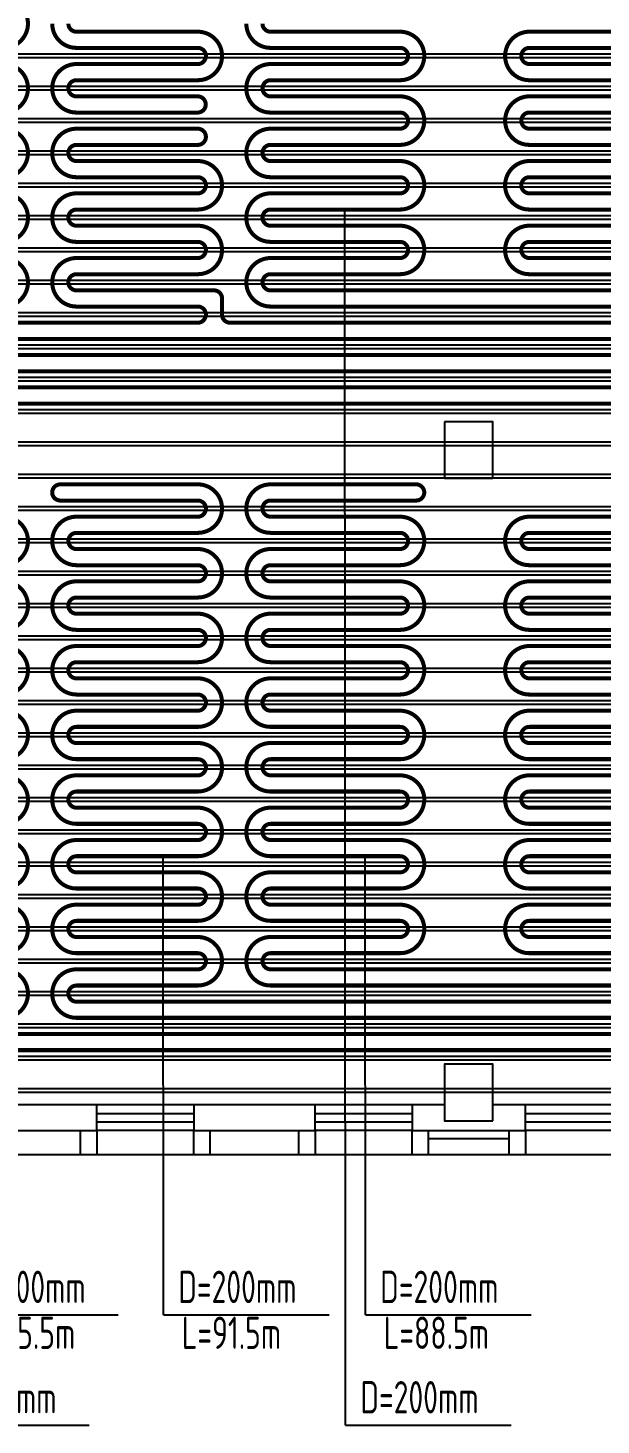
# Model space of a CAD drawing. Extents: x 2430460 to 2514560, y -608375 to -364775.
# Drawn here: x 2486032 to 2493118, y -464606 to -447322 of the extents above; entities that cross this region are included whole.
import ezdxf

# ---------------------------------------------------------------- set-up
doc = ezdxf.new("R2010")
doc.units = 0
doc.header["$LTSCALE"] = 1000
doc.header["$MEASUREMENT"] = 0
for name, color, linetype in [('COLUMN', 9, 'Continuous'), ('PIPE-地暖供', 4, 'Continuous'), ('WALL', 9, 'Continuous'), ('WINDOW', 4, 'Continuous'), ('木龙骨', 23, 'Continuous')]:
    doc.layers.add(name, color=color, linetype=linetype)
doc.styles.add('26#标准$0$TSSD_REIN', font='Tssdeng.shx', dxfattribs={"width": 0.7, "bigfont": 'tssdchn.shx'})

# ---------------------------------------------------------------- blocks, each defined once
blk = doc.blocks.new('_FZHK')
blk.add_lwpolyline([(-0.5, -0.5), (0.5, -0.5), (0.5, 0.5), (-0.5, 0.5)], close=True)
blk = doc.blocks.new('$WINLIB2D$00000001')
at = {"color": 0}
for points in [[(-0.5, 0.5), (-0.5, -0.5)], [(-0.5, 0.5), (0.5, 0.5)], [(0.5, -0.5), (0.5, 0.5)], [(0.5, 0.167), (-0.5, 0.167)], [(0.5, -0.167), (-0.5, -0.167)], [(-0.5, -0.5), (0.5, -0.5)]]:
    blk.add_lwpolyline(points, dxfattribs=at)
blk = doc.blocks.new('A$C5D18424C')
for points in [[(3100, 2940), (3100, 2640), (2900, 2640), (2900, 2940)], [(4500, 2940), (4500, 2640), (4300, 2640), (4300, 2940)], [(5800, 2940), (5800, 2640), (5600, 2640), (5600, 2940)], [(7200, 2940), (7200, 2640), (7000, 2640), (7000, 2940)], [(8400, 2940), (8400, 2640), (8200, 2640), (8200, 2940)], [(8200, 2840), (7200, 2840)], [(15920, 2640), (320, 2640)]]:
    blk.add_lwpolyline(points)
at = {"layer": 'WALL'}
for p, q in [((3100, 3260), (1600, 3260)), ((3100, 2940), (3100, 3260)), ((5800, 3260), (4300, 3260)), ((4300, 3260), (4300, 2940)), ((5800, 2940), (5800, 3260)), ((7400, 3260), (7000, 3260)), ((7000, 3260), (7000, 2940)), ((8400, 3260), (8000, 3260)), ((8400, 2940), (8400, 3260)), ((1600, 2940), (3100, 2940)), ((4300, 2940), (5800, 2940)), ((7000, 2940), (7700, 2940)), ((7700, 2940), (8400, 2940))]:
    blk.add_line(p, q, dxfattribs=at)
at = {"layer": 'COLUMN', "yscale": 600, "zscale": 600}
for p, xscale, rotation in [((7700, 11360), 700, 270), ((7700, 3410), 699.999023350887, 90)]:
    blk.add_blockref('_FZHK', p, dxfattribs=dict(at, xscale=xscale, rotation=rotation))
at = {"layer": 'WINDOW', "xscale": 1200, "yscale": -320, "zscale": 1200}
for p, rotation in [((3700, 3100), 180.0003966226818), ((6400, 3100), 180.0003966226818), ((9000, 3100), 180)]:
    blk.add_blockref('$WINLIB2D$00000001', p, dxfattribs=dict(at, rotation=rotation))

msp = doc.modelspace()

# ---------------------------------------------------------------- linework, layer by layer
for p, q in [((2489959.5, -464606.3), (2489948.8, -449568.3)), ((2487707.7, -463240.9), (2487703.7, -457568.3)), ((2490204.7, -463240.9), (2490200.7, -457568.3)), ((2485101.6, -463240.9), (2487149.3, -463240.9)), ((2487707.7, -463240.9), (2489755.3, -463240.9)), ((2490204.7, -463240.9), (2492252.3, -463240.9)), ((2484741, -464606.3), (2486788.6, -464606.3)), ((2489959.5, -464606.3), (2492007.2, -464606.3))]:
    msp.add_line(p, q)
at = {"layer": 'PIPE-地暖供', "const_width": 50}
for points in [[(2485732, -446968.3, -0.4142136), (2486032, -447268.3, -0.4142136), (2485732, -447568.3)], [(2486532, -447268.3, 0.4142136), (2486632, -447368.3), (2488132, -447368.3, -0.4142136), (2488432, -447668.3, -0.4142136), (2488132, -447968.3), (2486632, -447968.3, 0.4142136), (2486532, -448068.3, 0.4142136), (2486632, -448168.3), (2488130.2, -448168.3, -0.4128983), (2488230.2, -448267.8), (2488230.2, -448267.8, -0.41553), (2488130.2, -448368.3), (2486632, -448368.3, -0.4142136), (2486332, -448068.3, -0.4142136), (2486632, -447768.3), (2488132, -447768.3, 0.4142136), (2488232, -447668.3, 0.4142136), (2488132, -447568.3), (2486632, -447568.3, -0.4142136), (2486332, -447268.3, -0.4142136)], [(2498141.2, -450768.3), (2489032, -450768.3, -0.4142136), (2488732, -450468.3, -0.4142136), (2489032, -450168.3), (2490632, -450168.3, 0.4142136), (2490732, -450068.3, 0.4142136), (2490632, -449968.3), (2489032, -449968.3, -0.4142136), (2488732, -449668.3, -0.4142136), (2489032, -449368.3), (2490632, -449368.3, 0.4142136), (2490732, -449268.3, 0.4142136), (2490632, -449168.3), (2489032, -449168.3, -0.4142136), (2488732, -448868.3, -0.4142136), (2489032, -448568.3), (2490632, -448568.3, 0.4142136), (2490732, -448468.3, 0.4142136), (2490632, -448368.3), (2489032, -448368.3, -0.4142136), (2488732, -448068.3, -0.4142136), (2489032, -447768.3), (2490632, -447768.3, 0.4142136), (2490732, -447668.3, 0.4142136), (2490632, -447568.3), (2489032, -447568.3, -0.4142136), (2488732, -447268.3, -0.4142136)], [(2488932, -447268.3, 0.4142136), (2489032, -447368.3), (2490632, -447368.3, -0.4142136), (2490932, -447668.3, -0.4142136), (2490632, -447968.3), (2489032, -447968.3, 0.4142136), (2488932, -448068.3, 0.4142136), (2489032, -448168.3), (2490632, -448168.3, -0.4142136), (2490932, -448468.3, -0.4142136), (2490632, -448768.3), (2489032, -448768.3, 0.4142136), (2488932, -448868.3, 0.4142136), (2489032, -448968.3), (2490632, -448968.3, -0.4142136), (2490932, -449268.3, -0.4142136), (2490632, -449568.3), (2489032, -449568.3, 0.4142136), (2488932, -449668.3, 0.4142136), (2489032, -449768.3), (2490632, -449768.3, -0.4142136), (2490932, -450068.3, -0.4142136), (2490632, -450368.3), (2489032, -450368.3, 0.4142136), (2488932, -450468.3, 0.4142136), (2489032, -450568.3), (2498135.9, -450568.3, -0.116451)], [(2498632, -447968.3), (2492232, -447968.3, -0.4142136), (2491932, -447668.3, -0.4142136), (2492232, -447368.3), (2498632, -447368.3, -0.4142136)], [(2498632, -447568.3), (2492232, -447568.3, 0.4142136), (2492132, -447668.3, 0.4142136), (2492232, -447768.3), (2498632, -447768.3, -0.4142136)], [(2485732, -447768.3, -0.4142136), (2486032, -448068.3, -0.4142136), (2485732, -448368.3)], [(2498632, -448768.3), (2492232, -448768.3, -0.4142136), (2491932, -448468.3, -0.4142136), (2492232, -448168.3), (2498632, -448168.3, 0.4142136)], [(2498632, -448368.3), (2492232, -448368.3, 0.4142136), (2492132, -448468.3, 0.4142136), (2492232, -448568.3), (2498632, -448568.3, -0.4142136)], [(2484332, -450968.3), (2488132, -450968.3, 0.4142136), (2488232, -450868.3), (2488232, -450868.3, 0.4142136), (2488132, -450768.3), (2486632, -450768.3, -0.4142136), (2486332, -450468.3, -0.4142136), (2486632, -450168.3), (2488132, -450168.3, 0.4142136), (2488232, -450068.3, 0.4142136), (2488132, -449968.3), (2486632, -449968.3, -0.4142136), (2486332, -449668.3, -0.4142136), (2486632, -449368.3), (2488132, -449368.3, 0.4142136), (2488232, -449268.3, 0.4142136), (2488132, -449168.3), (2486632, -449168.3, -0.4142136), (2486332, -448868.3, -0.4142136), (2486632, -448568.3), (2488132, -448568.3, -0.4142136), (2488232, -448668.3, -0.4142136), (2488132, -448768.3), (2486632, -448768.3, 0.4142136), (2486532, -448868.3, 0.4142136), (2486632, -448968.3), (2488132, -448968.3, -0.4142136), (2488432, -449268.3, -0.4142136), (2488132, -449568.3), (2486632, -449568.3, 0.4142136), (2486532, -449668.3, 0.4142136), (2486632, -449768.3), (2488132, -449768.3, -0.4142136), (2488432, -450068.3, -0.4142136), (2488132, -450368.3), (2486632, -450368.3, 0.4142136), (2486532, -450468.3, 0.4142136), (2486632, -450568.3), (2488332, -450568.3, -0.4142136), (2488432, -450668.3), (2488432, -450868.3, 0.4142136), (2488532, -450968.3), (2498146.8, -450968.3, -0.0630159)], [(2485732, -448568.3, -0.4142136), (2486032, -448868.3, -0.4142136), (2485732, -449168.3)], [(2498632, -449568.3), (2492232, -449568.3, -0.4142136), (2491932, -449268.3, -0.4142136), (2492232, -448968.3), (2498632, -448968.3, 0.4142136)], [(2498632, -449168.3), (2492232, -449168.3, 0.4142136), (2492132, -449268.3, 0.4142136), (2492232, -449368.3), (2498632, -449368.3, -0.4142136)], [(2485732, -449368.3, -0.4142136), (2486032, -449668.3, -0.4142136), (2485732, -449968.3)], [(2498130.9, -450368.3), (2492232, -450368.3, -0.4142136), (2491932, -450068.3, -0.4142136), (2492232, -449768.3), (2498632, -449768.3, 0.4142136)], [(2498632, -449968.3), (2492232, -449968.3, 0.4142136), (2492132, -450068.3, 0.4142136), (2492232, -450168.3), (2498126.4, -450168.3, -0.1611217)], [(2485732, -450168.3, -0.4142136), (2486032, -450468.3, -0.4142136), (2485732, -450768.3)], [(2499432, -451341), (2498166.2, -451169.2, 0.033741), (2498152.7, -451168.3), (2484332, -451168.3, -0.4142136)], [(2478732, -451768.3), (2498148.2, -451768.3, 0.0562462), (2498170.5, -451765.8), (2499432, -451477.4)], [(2480932, -451368.3), (2498158.8, -451368.3, -0.0035718), (2498160.2, -451368.3), (2499432, -451386.5)], [(2499432, -451431.9), (2498164.8, -451567.7, -0.0266947), (2498154.1, -451568.3), (2480932, -451568.3, -0.4142136)], [(2499432, -451522.8), (2498175.5, -451962.7, -0.0843813), (2498142.5, -451968.3), (2478732, -451968.3, -0.4142136)], [(2496561.7, -459568.3), (2486632, -459568.3, -0.4142136), (2486332, -459268.3, -0.4142136), (2486632, -458968.3), (2488132, -458968.3, 0.4142136), (2488232, -458868.3, 0.4142136), (2488132, -458768.3), (2486632, -458768.3, -0.4142136), (2486332, -458468.3, -0.4142136), (2486632, -458168.3), (2488132, -458168.3, 0.4142136), (2488232, -458068.3, 0.4142136), (2488132, -457968.3), (2486632, -457968.3, -0.4142136), (2486332, -457668.3, -0.4142136), (2486632, -457368.3), (2488132, -457368.3, 0.4142136), (2488232, -457268.3, 0.4142136), (2488132, -457168.3), (2486632, -457168.3, -0.4142136), (2486332, -456868.3, -0.4142136), (2486632, -456568.3), (2488132, -456568.3, 0.4142136), (2488232, -456468.3, 0.4142136), (2488132, -456368.3), (2486632, -456368.3, -0.4142136), (2486332, -456068.3, -0.4142136), (2486632, -455768.3), (2488132, -455768.3, 0.4142136), (2488232, -455668.3, 0.4142136), (2488132, -455568.3), (2486632, -455568.3, -0.4142136), (2486332, -455268.3, -0.4142136), (2486632, -454968.3), (2488132, -454968.3, 0.4142136), (2488232, -454868.3, 0.4142136), (2488132, -454768.3), (2486632, -454768.3, -0.4142136), (2486332, -454468.3, -0.4142136), (2486632, -454168.3), (2488132, -454168.3, 0.4142136), (2488232, -454068.3, 0.4142136), (2488132, -453968.3), (2486632, -453968.3, -0.4142136), (2486332, -453668.3, -0.4142136), (2486632, -453368.3), (2488132, -453368.3, 0.4142136), (2488232, -453268.3, 0.4142136), (2488132, -453168.3), (2486432, -453168.3, -0.4142136), (2486332, -453068.3), (2486332, -453068.3, -0.4142136), (2486432, -452968.3), (2488132, -452968.3, -0.4142136), (2488432, -453268.3, -0.4142136), (2488132, -453568.3), (2486632, -453568.3, 0.4142136), (2486532, -453668.3, 0.4142136), (2486632, -453768.3), (2488132, -453768.3, -0.4142136), (2488432, -454068.3, -0.4142136), (2488132, -454368.3), (2486632, -454368.3, 0.4142136), (2486532, -454468.3, 0.4142136), (2486632, -454568.3), (2488132, -454568.3, -0.4142136), (2488432, -454868.3, -0.4142136), (2488132, -455168.3), (2486632, -455168.3, 0.4142136), (2486532, -455268.3, 0.4142136), (2486632, -455368.3), (2488132, -455368.3, -0.4142136), (2488432, -455668.3, -0.4142136), (2488132, -455968.3), (2486632, -455968.3, 0.4142136), (2486532, -456068.3, 0.4142136), (2486632, -456168.3), (2488132, -456168.3, -0.4142136), (2488432, -456468.3, -0.4142136), (2488132, -456768.3), (2486632, -456768.3, 0.4142136), (2486532, -456868.3, 0.4142136), (2486632, -456968.3), (2488132, -456968.3, -0.4142136), (2488432, -457268.3, -0.4142136), (2488132, -457568.3), (2486632, -457568.3, 0.4142136), (2486532, -457668.3, 0.4142136), (2486632, -457768.3), (2488132, -457768.3, -0.4142136), (2488432, -458068.3, -0.4142136), (2488132, -458368.3), (2486632, -458368.3, 0.4142136), (2486532, -458468.3, 0.4142136), (2486632, -458568.3), (2488132, -458568.3, -0.4142136), (2488432, -458868.3, -0.4142136), (2488132, -459168.3), (2486632, -459168.3, 0.4142136), (2486532, -459268.3, 0.4142136), (2486632, -459368.3), (2496607.2, -459368.3, -0.4142136)], [(2496652.6, -459168.3), (2489032, -459168.3, -0.4142136), (2488732, -458868.3, -0.4142136), (2489032, -458568.3), (2490632, -458568.3, 0.4142136), (2490732, -458468.3, 0.4142136), (2490632, -458368.3), (2489032, -458368.3, -0.4142136), (2488732, -458068.3, -0.4142136), (2489032, -457768.3), (2490632, -457768.3, 0.4142136), (2490732, -457668.3, 0.4142136), (2490632, -457568.3), (2489032, -457568.3, -0.4142136), (2488732, -457268.3, -0.4142136), (2489032, -456968.3), (2490632, -456968.3, 0.4142136), (2490732, -456868.3, 0.4142136), (2490632, -456768.3), (2489032, -456768.3, -0.4142136), (2488732, -456468.3, -0.4142136), (2489032, -456168.3), (2490632, -456168.3, 0.4142136), (2490732, -456068.3, 0.4142136), (2490632, -455968.3), (2489032, -455968.3, -0.4142136), (2488732, -455668.3, -0.4142136), (2489032, -455368.3), (2490632, -455368.3, 0.4142136), (2490732, -455268.3, 0.4142136), (2490632, -455168.3), (2489032, -455168.3, -0.4142136), (2488732, -454868.3, -0.4142136), (2489032, -454568.3), (2490632, -454568.3, 0.4142136), (2490732, -454468.3, 0.4142136), (2490632, -454368.3), (2489032, -454368.3, -0.4142136), (2488732, -454068.3, -0.4142136), (2489032, -453768.3), (2490632, -453768.3, 0.4142136), (2490732, -453668.3, 0.4142136), (2490632, -453568.3), (2489032, -453568.3, -0.4142136), (2488732, -453268.3, -0.4142136), (2489032, -452968.3), (2490832, -452968.3, -0.4142136), (2490932, -453068.3, -0.4142136), (2490832, -453168.3), (2489032, -453168.3, 0.4142136), (2488932, -453268.3, 0.4142136), (2489032, -453368.3), (2490632, -453368.3, -0.4142136), (2490932, -453668.3, -0.4142136), (2490632, -453968.3), (2489032, -453968.3, 0.4142136), (2488932, -454068.3, 0.4142136), (2489032, -454168.3), (2490632, -454168.3, -0.4142136), (2490932, -454468.3, -0.4142136), (2490632, -454768.3), (2489032, -454768.3, 0.4142136), (2488932, -454868.3, 0.4142136), (2489032, -454968.3), (2490632, -454968.3, -0.4142136), (2490932, -455268.3, -0.4142136), (2490632, -455568.3), (2489032, -455568.3, 0.4142136), (2488932, -455668.3, 0.4142136), (2489032, -455768.3), (2490632, -455768.3, -0.4142136), (2490932, -456068.3, -0.4142136), (2490632, -456368.3), (2489032, -456368.3, 0.4142136), (2488932, -456468.3, 0.4142136), (2489032, -456568.3), (2490632, -456568.3, -0.4142136), (2490932, -456868.3, -0.4142136), (2490632, -457168.3), (2489032, -457168.3, 0.4142136), (2488932, -457268.3, 0.4142136), (2489032, -457368.3), (2490632, -457368.3, -0.4142136), (2490932, -457668.3, -0.4142136), (2490632, -457968.3), (2489032, -457968.3, 0.4142136), (2488932, -458068.3, 0.4142136), (2489032, -458168.3), (2490632, -458168.3, -0.4142136), (2490932, -458468.3, -0.4142136), (2490632, -458768.3), (2489032, -458768.3, 0.4142136), (2488932, -458868.3, 0.4142136), (2489032, -458968.3), (2496698.1, -458968.3, -0.4142136)], [(2485732, -453368.3, -0.4142136), (2486032, -453668.3, -0.4142136), (2485732, -453968.3)], [(2494882, -453968.3), (2492232, -453968.3, -0.4142136), (2491932, -453668.3, -0.4142136), (2492232, -453368.3), (2494882, -453368.3, -0.4142136)], [(2494882, -453568.3), (2492232, -453568.3, 0.4142136), (2492132, -453668.3, 0.4142136), (2492232, -453768.3), (2494882, -453768.3, -0.4142136)], [(2485732, -454168.3, -0.4142136), (2486032, -454468.3, -0.4142136), (2485732, -454768.3)], [(2494882, -454768.3), (2492232, -454768.3, -0.4142136), (2491932, -454468.3, -0.4142136), (2492232, -454168.3), (2494882, -454168.3, 0.4142136)], [(2494882, -454368.3), (2492232, -454368.3, 0.4142136), (2492132, -454468.3, 0.4142136), (2492232, -454568.3), (2494882, -454568.3, -0.4142136)], [(2485732, -454968.3, -0.4142136), (2486032, -455268.3, -0.4142136), (2485732, -455568.3)], [(2494882, -455568.3), (2492232, -455568.3, -0.4142136), (2491932, -455268.3, -0.4142136), (2492232, -454968.3), (2494882, -454968.3, 0.4142136)], [(2494882, -455168.3), (2492232, -455168.3, 0.4142136), (2492132, -455268.3, 0.4142136), (2492232, -455368.3), (2494882, -455368.3, -0.4142136)], [(2485732, -455768.3, -0.4142136), (2486032, -456068.3, -0.4142136), (2485732, -456368.3)], [(2494882, -456368.3), (2492232, -456368.3, -0.4142136), (2491932, -456068.3, -0.4142136), (2492232, -455768.3), (2494882, -455768.3, 0.4142136)], [(2494882, -455968.3), (2492232, -455968.3, 0.4142136), (2492132, -456068.3, 0.4142136), (2492232, -456168.3), (2494882, -456168.3, -0.4142136)], [(2485732, -456568.3, -0.4142136), (2486032, -456868.3, -0.4142136), (2485732, -457168.3)], [(2494882, -457168.3), (2492232, -457168.3, -0.4142136), (2491932, -456868.3, -0.4142136), (2492232, -456568.3), (2494882, -456568.3, 0.4142136)], [(2494882, -456768.3), (2492232, -456768.3, 0.4142136), (2492132, -456868.3, 0.4142136), (2492232, -456968.3), (2494882, -456968.3, -0.4142136)], [(2485732, -457368.3, -0.4142136), (2486032, -457668.3, -0.4142136), (2485732, -457968.3)], [(2494882, -457968.3), (2492232, -457968.3, -0.4142136), (2491932, -457668.3, -0.4142136), (2492232, -457368.3), (2494882, -457368.3, 0.4142136)], [(2494882, -457568.3), (2492232, -457568.3, 0.4142136), (2492132, -457668.3, 0.4142136), (2492232, -457768.3), (2494882, -457768.3, -0.4142136)], [(2485732, -458168.3, -0.4142136), (2486032, -458468.3, -0.4142136), (2485732, -458768.3)], [(2496743.5, -458768.3), (2492232, -458768.3, -0.4142136), (2491932, -458468.3, -0.4142136), (2492232, -458168.3), (2494882, -458168.3, 0.4142136)], [(2494882, -458368.3), (2492232, -458368.3, 0.4142136), (2492132, -458468.3, 0.4142136), (2492232, -458568.3), (2496789, -458568.3, -0.4142136)], [(2485732, -458968.3, -0.4142136), (2486032, -459268.3, -0.4142136), (2485732, -459568.3)], [(2484332, -459768.3), (2496516.3, -459768.3, -0.4142136), (2496616.3, -459868.3), (2496616.3, -460493.3)], [(2496570.8, -460493.3), (2496570.8, -460068.3, 0.4142136), (2496470.8, -459968.3), (2484332, -459968.3, -0.4142136)]]:
    msp.add_lwpolyline(points, format="xyb", dxfattribs=at)
at = {"layer": '木龙骨', "color": 253}
for points in [[(2443182, -447643.3), (2499582, -447643.3), (2499582, -447693.3), (2443182, -447693.3)], [(2459782, -448043.3), (2499582, -448043.3), (2499582, -448093.3), (2459782, -448093.3)], [(2459782, -448443.3), (2499582, -448443.3), (2499582, -448493.3), (2459782, -448493.3)], [(2459782, -448843.3), (2499582, -448843.3), (2499582, -448893.3), (2459782, -448893.3)], [(2459782, -449243.3), (2499582, -449243.3), (2499582, -449293.3), (2459782, -449293.3)], [(2459782, -449643.3), (2499582, -449643.3), (2499582, -449693.3), (2459782, -449693.3)], [(2459782, -450043.3), (2499582, -450043.3), (2499582, -450093.3), (2459782, -450093.3)], [(2443182, -450443.3), (2499582, -450443.3), (2499582, -450493.3), (2443182, -450493.3)], [(2443182, -450843.3), (2499582, -450843.3), (2499582, -450893.3), (2443182, -450893.3)], [(2443182, -451243.3), (2499582, -451243.3), (2499582, -451293.3), (2443182, -451293.3)], [(2443182, -451643.3), (2499582, -451643.3), (2499582, -451693.3), (2443182, -451693.3)], [(2443182, -452043.3), (2499582, -452043.3), (2499582, -452093.3), (2443182, -452093.3)], [(2443182, -452443.3), (2499082, -452443.3), (2499082, -452493.3), (2443182, -452493.3)], [(2443182, -452843.3), (2499082, -452843.3), (2499082, -452893.3), (2443182, -452893.3)], [(2443182, -453243.3), (2499582, -453243.3), (2499582, -453293.3), (2443182, -453293.3)], [(2443182, -453643.3), (2499582, -453643.3), (2499582, -453693.3), (2443182, -453693.3)], [(2443182, -454043.3), (2499582, -454043.3), (2499582, -454093.3), (2443182, -454093.3)], [(2443182, -454443.3), (2499582, -454443.3), (2499582, -454493.3), (2443182, -454493.3)], [(2443182, -454843.3), (2499582, -454843.3), (2499582, -454893.3), (2443182, -454893.3)], [(2443182, -455243.3), (2499582, -455243.3), (2499582, -455293.3), (2443182, -455293.3)], [(2443182, -455643.3), (2499582, -455643.3), (2499582, -455693.3), (2443182, -455693.3)], [(2443182, -456043.3), (2499582, -456043.3), (2499582, -456093.3), (2443182, -456093.3)], [(2443182, -456443.3), (2499582, -456443.3), (2499582, -456493.3), (2443182, -456493.3)], [(2443182, -456843.3), (2499582, -456843.3), (2499582, -456893.3), (2443182, -456893.3)], [(2443182, -457243.3), (2499582, -457243.3), (2499582, -457293.3), (2443182, -457293.3)], [(2443182, -457643.3), (2499582, -457643.3), (2499582, -457693.3), (2443182, -457693.3)], [(2443182, -458043.3), (2499582, -458043.3), (2499582, -458093.3), (2443182, -458093.3)], [(2443182, -458443.3), (2499582, -458443.3), (2499582, -458493.3), (2443182, -458493.3)], [(2443182, -458843.3), (2499582, -458843.3), (2499582, -458893.3), (2443182, -458893.3)], [(2443182, -459243.3), (2499582, -459243.3), (2499582, -459293.3), (2443182, -459293.3)], [(2443182, -459643.3), (2499582, -459643.3), (2499582, -459693.3), (2443182, -459693.3)], [(2443182, -460043.3), (2499582, -460043.3), (2499582, -460093.3), (2443182, -460093.3)], [(2443182, -460443.3), (2499182, -460443.3), (2499182, -460493.3), (2443182, -460493.3)]]:
    msp.add_lwpolyline(points, dxfattribs=at)

# ---------------------------------------------------------------- block references
msp.add_blockref('A$C5D18424C', (2483782, -463903.3))

# ---------------------------------------------------------------- texts
at = {"char_height": 400, "width": 1509.222, "attachment_point": 7, "style": '26#标准$0$TSSD_REIN'}
for s, insert in [('D=200mm', (2485284.2, -463096.5)), ('D=200mm', (2487890.3, -463096.5)), ('D=200mm', (2490387.3, -463096.5)), ('L=95.5m', (2485328.2, -463664.7)), ('L=91.5m', (2487934.2, -463664.7)), ('L=88.5m', (2490431.3, -463664.7)), ('D=200mm', (2484923.6, -464461.9)), ('D=200mm', (2490142.1, -464461.9))]:
    msp.add_mtext(s, dxfattribs=dict(at, insert=insert))

doc.saveas('drawing.dxf')
